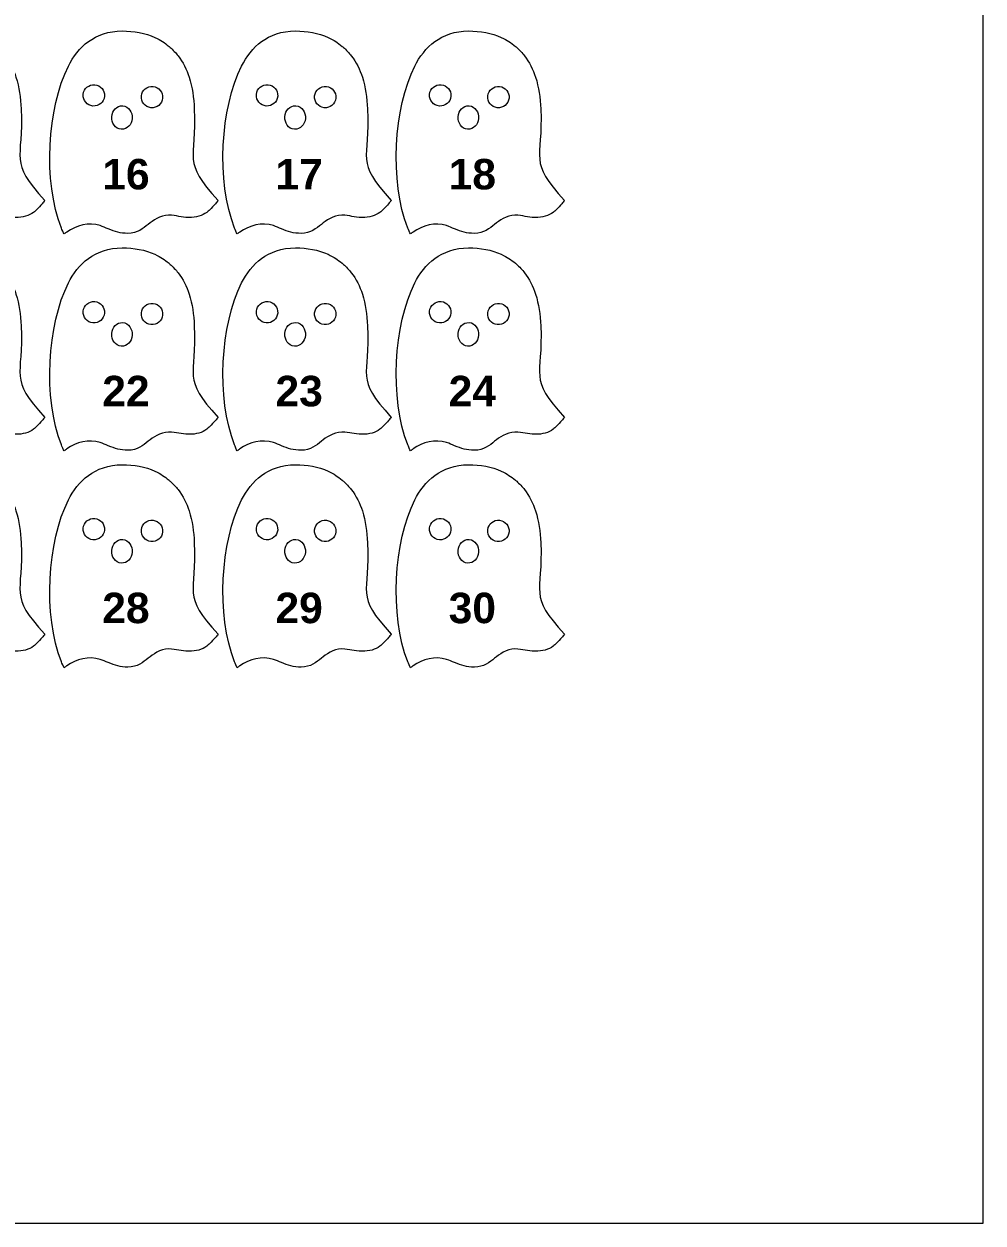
# Model space of a CAD drawing. Header units: millimetres. Extents: x -1046 to 698, y 452 to 943.
# Drawn here: x 516.2 to 697.7, y 452.1 to 679.1 of the extents above; entities that cross this region are included whole.
import ezdxf

# ---------------------------------------------------------------- set-up
doc = ezdxf.new("R2010")
doc.units = ezdxf.units.MM
doc.header["$MEASUREMENT"] = 0
doc.layers.add('Camada 1', color=7, linetype='Continuous')
doc.styles.add('0', font='arialbd.ttf', dxfattribs={"height": 1})

msp = doc.modelspace()

# ---------------------------------------------------------------- linework, layer by layer
at = {"layer": 'Camada 1', "color": 142, "lineweight": 20}
msp.add_lwpolyline([(348.8268, 452.12), (697.6536, 452.12), (697.6536, 833.12), (348.8268, 833.12), (348.8268, 452.12)], close=True, dxfattribs=at)
at = {"layer": 'Camada 1', "color": 250, "lineweight": 9}
for points, knots in [([(490.4605, 640.491), (490.5533, 640.2563), (490.8276, 639.5442), (490.9465, 639.3932), (490.9465, 639.3932), (491.0429, 639.4406), (491.1029, 639.5011), (491.1973, 639.5674), (491.1973, 639.5674), (491.2846, 639.6284), (491.3633, 639.686), (491.4563, 639.7496), (491.4563, 639.7496), (493.2995, 641.0127), (495.5813, 641.6435), (497.8003, 640.9627), (497.8003, 640.9627), (498.3241, 640.802), (498.8083, 640.5412), (499.3053, 640.3437), (499.3053, 640.3437), (500.6011, 639.8287), (501.5542, 639.4885), (503.0555, 639.4885), (503.0555, 639.4885), (504.8116, 639.4885), (505.9472, 640.439), (506.8898, 641.1971), (506.8898, 641.1971), (507.729, 641.8719), (509.1486, 642.9289), (510.7234, 642.9289), (510.7234, 642.9289), (512.332, 642.9289), (513.0266, 642.5096), (514.5575, 642.5096), (514.5575, 642.5096), (515.9599, 642.5096), (517.1006, 642.7904), (517.963, 643.475), (517.963, 643.475), (518.1811, 643.6482), (518.3465, 643.8049), (518.5373, 643.9764), (518.5373, 643.9764), (518.8167, 644.2277), (519.3313, 644.8246), (519.605, 645.1149), (519.605, 645.1149), (519.6835, 645.1981), (519.7873, 645.3218), (519.8583, 645.4144), (519.8583, 645.4144), (519.945, 645.5277), (520.0355, 645.5986), (520.1142, 645.7224), (520.1142, 645.7224), (513.1267, 653.2834), (516.0781, 653.261), (515.6103, 663.048), (515.6103, 663.048), (515.5093, 665.1622), (515.2422, 667.1646), (514.6336, 669.0725), (514.6336, 669.0725), (514.1877, 670.4709), (513.4422, 671.9683), (512.5369, 673.1002), (512.5369, 673.1002), (512.1561, 673.5763), (511.5121, 674.316), (511.0566, 674.682), (511.0566, 674.682), (510.9732, 674.749), (510.9052, 674.818), (510.8199, 674.887), (510.8199, 674.887), (509.9096, 675.6241), (509.3534, 676.0379), (508.1449, 676.5974), (508.1449, 676.5974), (506.3626, 677.4226), (504.1277, 677.8201), (501.9624, 677.8201), (501.9624, 677.8201), (499.3499, 677.8201), (497.227, 676.9866), (495.5535, 675.8029), (495.5535, 675.8029), (493.9763, 674.6874), (492.6339, 672.8677), (491.7786, 671.1651), (491.7786, 671.1651), (487.8132, 663.2717), (486.9419, 649.3962), (490.4605, 640.491)], [0, 0, 0, 0, 0.04, 0.04, 0.04, 0.04, 0.08, 0.08, 0.08, 0.08, 0.12, 0.12, 0.12, 0.12, 0.16, 0.16, 0.16, 0.16, 0.2, 0.2, 0.2, 0.2, 0.24, 0.24, 0.24, 0.24, 0.28, 0.28, 0.28, 0.28, 0.32, 0.32, 0.32, 0.32, 0.36, 0.36, 0.36, 0.36, 0.4, 0.4, 0.4, 0.4, 0.44, 0.44, 0.44, 0.44, 0.48, 0.48, 0.48, 0.48, 0.52, 0.52, 0.52, 0.52, 0.56, 0.56, 0.56, 0.56, 0.6, 0.6, 0.6, 0.6, 0.64, 0.64, 0.64, 0.64, 0.68, 0.68, 0.68, 0.68, 0.72, 0.72, 0.72, 0.72, 0.76, 0.76, 0.76, 0.76, 0.8, 0.8, 0.8, 0.8, 0.84, 0.84, 0.84, 0.84, 0.88, 0.88, 0.88, 0.88, 0.92, 0.92, 0.92, 0.92, 1, 1, 1, 1]), ([(523.2402, 640.491), (523.333, 640.2563), (523.6073, 639.5442), (523.7262, 639.3932), (523.7262, 639.3932), (523.8226, 639.4406), (523.8826, 639.5011), (523.977, 639.5674), (523.977, 639.5674), (524.0643, 639.6284), (524.143, 639.686), (524.236, 639.7496), (524.236, 639.7496), (526.0792, 641.0127), (528.361, 641.6435), (530.58, 640.9627), (530.58, 640.9627), (531.1038, 640.802), (531.588, 640.5412), (532.085, 640.3437), (532.085, 640.3437), (533.3808, 639.8287), (534.3339, 639.4885), (535.8352, 639.4885), (535.8352, 639.4885), (537.5913, 639.4885), (538.7269, 640.439), (539.6695, 641.1971), (539.6695, 641.1971), (540.5087, 641.8719), (541.9283, 642.9289), (543.5031, 642.9289), (543.5031, 642.9289), (545.1117, 642.9289), (545.8063, 642.5096), (547.3372, 642.5096), (547.3372, 642.5096), (548.7396, 642.5096), (549.8803, 642.7904), (550.7427, 643.475), (550.7427, 643.475), (550.9608, 643.6482), (551.1262, 643.8049), (551.317, 643.9764), (551.317, 643.9764), (551.5964, 644.2277), (552.111, 644.8246), (552.3847, 645.1149), (552.3847, 645.1149), (552.4632, 645.1981), (552.567, 645.3218), (552.638, 645.4144), (552.638, 645.4144), (552.7247, 645.5277), (552.8152, 645.5986), (552.8939, 645.7224), (552.8939, 645.7224), (545.9064, 653.2834), (548.8578, 653.261), (548.39, 663.048), (548.39, 663.048), (548.289, 665.1622), (548.0219, 667.1646), (547.4133, 669.0725), (547.4133, 669.0725), (546.9674, 670.4709), (546.2219, 671.9683), (545.3166, 673.1002), (545.3166, 673.1002), (544.9358, 673.5763), (544.2918, 674.316), (543.8363, 674.682), (543.8363, 674.682), (543.7529, 674.749), (543.6849, 674.818), (543.5996, 674.887), (543.5996, 674.887), (542.6893, 675.6241), (542.1331, 676.0379), (540.9246, 676.5974), (540.9246, 676.5974), (539.1423, 677.4226), (536.9074, 677.8201), (534.7421, 677.8201), (534.7421, 677.8201), (532.1296, 677.8201), (530.0067, 676.9866), (528.3332, 675.8029), (528.3332, 675.8029), (526.756, 674.6874), (525.4136, 672.8677), (524.5583, 671.1651), (524.5583, 671.1651), (520.5929, 663.2717), (519.7216, 649.3962), (523.2402, 640.491)], [0, 0, 0, 0, 0.04, 0.04, 0.04, 0.04, 0.08, 0.08, 0.08, 0.08, 0.12, 0.12, 0.12, 0.12, 0.16, 0.16, 0.16, 0.16, 0.2, 0.2, 0.2, 0.2, 0.24, 0.24, 0.24, 0.24, 0.28, 0.28, 0.28, 0.28, 0.32, 0.32, 0.32, 0.32, 0.36, 0.36, 0.36, 0.36, 0.4, 0.4, 0.4, 0.4, 0.44, 0.44, 0.44, 0.44, 0.48, 0.48, 0.48, 0.48, 0.52, 0.52, 0.52, 0.52, 0.56, 0.56, 0.56, 0.56, 0.6, 0.6, 0.6, 0.6, 0.64, 0.64, 0.64, 0.64, 0.68, 0.68, 0.68, 0.68, 0.72, 0.72, 0.72, 0.72, 0.76, 0.76, 0.76, 0.76, 0.8, 0.8, 0.8, 0.8, 0.84, 0.84, 0.84, 0.84, 0.88, 0.88, 0.88, 0.88, 0.92, 0.92, 0.92, 0.92, 1, 1, 1, 1]), ([(556.0199, 640.491), (556.1127, 640.2563), (556.387, 639.5442), (556.5059, 639.3932), (556.5059, 639.3932), (556.6023, 639.4406), (556.6623, 639.5011), (556.7567, 639.5674), (556.7567, 639.5674), (556.844, 639.6284), (556.9227, 639.686), (557.0157, 639.7496), (557.0157, 639.7496), (558.8589, 641.0127), (561.1407, 641.6435), (563.3597, 640.9627), (563.3597, 640.9627), (563.8835, 640.802), (564.3677, 640.5412), (564.8647, 640.3437), (564.8647, 640.3437), (566.1605, 639.8287), (567.1136, 639.4885), (568.6149, 639.4885), (568.6149, 639.4885), (570.371, 639.4885), (571.5066, 640.439), (572.4492, 641.1971), (572.4492, 641.1971), (573.2884, 641.8719), (574.708, 642.9289), (576.2828, 642.9289), (576.2828, 642.9289), (577.8914, 642.9289), (578.586, 642.5096), (580.1169, 642.5096), (580.1169, 642.5096), (581.5193, 642.5096), (582.66, 642.7904), (583.5224, 643.475), (583.5224, 643.475), (583.7405, 643.6482), (583.9059, 643.8049), (584.0967, 643.9764), (584.0967, 643.9764), (584.3761, 644.2277), (584.8907, 644.8246), (585.1644, 645.1149), (585.1644, 645.1149), (585.2429, 645.1981), (585.3467, 645.3218), (585.4177, 645.4144), (585.4177, 645.4144), (585.5044, 645.5277), (585.5949, 645.5986), (585.6736, 645.7224), (585.6736, 645.7224), (578.6861, 653.2834), (581.6375, 653.261), (581.1697, 663.048), (581.1697, 663.048), (581.0687, 665.1622), (580.8016, 667.1646), (580.193, 669.0725), (580.193, 669.0725), (579.7471, 670.4709), (579.0016, 671.9683), (578.0963, 673.1002), (578.0963, 673.1002), (577.7155, 673.5763), (577.0715, 674.316), (576.616, 674.682), (576.616, 674.682), (576.5326, 674.749), (576.4646, 674.818), (576.3793, 674.887), (576.3793, 674.887), (575.469, 675.6241), (574.9128, 676.0379), (573.7043, 676.5974), (573.7043, 676.5974), (571.922, 677.4226), (569.6871, 677.8201), (567.5218, 677.8201), (567.5218, 677.8201), (564.9093, 677.8201), (562.7864, 676.9866), (561.1129, 675.8029), (561.1129, 675.8029), (559.5357, 674.6874), (558.1933, 672.8677), (557.338, 671.1651), (557.338, 671.1651), (553.3726, 663.2717), (552.5013, 649.3962), (556.0199, 640.491)], [0, 0, 0, 0, 0.04, 0.04, 0.04, 0.04, 0.08, 0.08, 0.08, 0.08, 0.12, 0.12, 0.12, 0.12, 0.16, 0.16, 0.16, 0.16, 0.2, 0.2, 0.2, 0.2, 0.24, 0.24, 0.24, 0.24, 0.28, 0.28, 0.28, 0.28, 0.32, 0.32, 0.32, 0.32, 0.36, 0.36, 0.36, 0.36, 0.4, 0.4, 0.4, 0.4, 0.44, 0.44, 0.44, 0.44, 0.48, 0.48, 0.48, 0.48, 0.52, 0.52, 0.52, 0.52, 0.56, 0.56, 0.56, 0.56, 0.6, 0.6, 0.6, 0.6, 0.64, 0.64, 0.64, 0.64, 0.68, 0.68, 0.68, 0.68, 0.72, 0.72, 0.72, 0.72, 0.76, 0.76, 0.76, 0.76, 0.8, 0.8, 0.8, 0.8, 0.84, 0.84, 0.84, 0.84, 0.88, 0.88, 0.88, 0.88, 0.92, 0.92, 0.92, 0.92, 1, 1, 1, 1]), ([(588.7996, 640.491), (588.8924, 640.2563), (589.1667, 639.5442), (589.2856, 639.3932), (589.2856, 639.3932), (589.382, 639.4406), (589.442, 639.5011), (589.5364, 639.5674), (589.5364, 639.5674), (589.6237, 639.6284), (589.7024, 639.686), (589.7954, 639.7496), (589.7954, 639.7496), (591.6386, 641.0127), (593.9204, 641.6435), (596.1394, 640.9627), (596.1394, 640.9627), (596.6632, 640.802), (597.1474, 640.5412), (597.6444, 640.3437), (597.6444, 640.3437), (598.9402, 639.8287), (599.8933, 639.4885), (601.3946, 639.4885), (601.3946, 639.4885), (603.1507, 639.4885), (604.2863, 640.439), (605.2289, 641.1971), (605.2289, 641.1971), (606.0681, 641.8719), (607.4877, 642.9289), (609.0625, 642.9289), (609.0625, 642.9289), (610.6711, 642.9289), (611.3657, 642.5096), (612.8966, 642.5096), (612.8966, 642.5096), (614.299, 642.5096), (615.4397, 642.7904), (616.3021, 643.475), (616.3021, 643.475), (616.5202, 643.6482), (616.6856, 643.8049), (616.8764, 643.9764), (616.8764, 643.9764), (617.1558, 644.2277), (617.6704, 644.8246), (617.9441, 645.1149), (617.9441, 645.1149), (618.0226, 645.1981), (618.1264, 645.3218), (618.1974, 645.4144), (618.1974, 645.4144), (618.2841, 645.5277), (618.3746, 645.5986), (618.4533, 645.7224), (618.4533, 645.7224), (611.4658, 653.2834), (614.4172, 653.261), (613.9494, 663.048), (613.9494, 663.048), (613.8484, 665.1622), (613.5813, 667.1646), (612.9727, 669.0725), (612.9727, 669.0725), (612.5268, 670.4709), (611.7813, 671.9683), (610.876, 673.1002), (610.876, 673.1002), (610.4952, 673.5763), (609.8512, 674.316), (609.3957, 674.682), (609.3957, 674.682), (609.3123, 674.749), (609.2443, 674.818), (609.159, 674.887), (609.159, 674.887), (608.2487, 675.6241), (607.6925, 676.0379), (606.484, 676.5974), (606.484, 676.5974), (604.7017, 677.4226), (602.4668, 677.8201), (600.3015, 677.8201), (600.3015, 677.8201), (597.689, 677.8201), (595.5661, 676.9866), (593.8926, 675.8029), (593.8926, 675.8029), (592.3154, 674.6874), (590.973, 672.8677), (590.1177, 671.1651), (590.1177, 671.1651), (586.1523, 663.2717), (585.281, 649.3962), (588.7996, 640.491)], [0, 0, 0, 0, 0.04, 0.04, 0.04, 0.04, 0.08, 0.08, 0.08, 0.08, 0.12, 0.12, 0.12, 0.12, 0.16, 0.16, 0.16, 0.16, 0.2, 0.2, 0.2, 0.2, 0.24, 0.24, 0.24, 0.24, 0.28, 0.28, 0.28, 0.28, 0.32, 0.32, 0.32, 0.32, 0.36, 0.36, 0.36, 0.36, 0.4, 0.4, 0.4, 0.4, 0.44, 0.44, 0.44, 0.44, 0.48, 0.48, 0.48, 0.48, 0.52, 0.52, 0.52, 0.52, 0.56, 0.56, 0.56, 0.56, 0.6, 0.6, 0.6, 0.6, 0.64, 0.64, 0.64, 0.64, 0.68, 0.68, 0.68, 0.68, 0.72, 0.72, 0.72, 0.72, 0.76, 0.76, 0.76, 0.76, 0.8, 0.8, 0.8, 0.8, 0.84, 0.84, 0.84, 0.84, 0.88, 0.88, 0.88, 0.88, 0.92, 0.92, 0.92, 0.92, 1, 1, 1, 1]), ([(529.134, 667.6292), (528.0937, 667.4908), (527.2042, 666.5802), (527.3674, 665.3583), (527.3674, 665.3583), (527.5043, 664.3331), (528.4508, 663.4571), (529.6412, 663.6195), (529.6412, 663.6195), (530.6621, 663.7588), (531.5332, 664.6868), (531.3781, 665.8901), (531.3781, 665.8901), (531.2475, 666.9027), (530.3139, 667.7862), (529.134, 667.6292)], [0, 0, 0, 0, 0.2, 0.2, 0.2, 0.2, 0.4, 0.4, 0.4, 0.4, 0.6, 0.6, 0.6, 0.6, 1, 1, 1, 1]), ([(561.9137, 667.6292), (560.8734, 667.4908), (559.9839, 666.5802), (560.1471, 665.3583), (560.1471, 665.3583), (560.284, 664.3331), (561.2305, 663.4571), (562.4209, 663.6195), (562.4209, 663.6195), (563.4418, 663.7588), (564.3129, 664.6868), (564.1578, 665.8901), (564.1578, 665.8901), (564.0272, 666.9027), (563.0936, 667.7862), (561.9137, 667.6292)], [0, 0, 0, 0, 0.2, 0.2, 0.2, 0.2, 0.4, 0.4, 0.4, 0.4, 0.6, 0.6, 0.6, 0.6, 1, 1, 1, 1]), ([(594.6934, 667.6292), (593.6531, 667.4908), (592.7636, 666.5802), (592.9268, 665.3583), (592.9268, 665.3583), (593.0637, 664.3331), (594.0102, 663.4571), (595.2006, 663.6195), (595.2006, 663.6195), (596.2215, 663.7588), (597.0926, 664.6868), (596.9375, 665.8901), (596.9375, 665.8901), (596.8069, 666.9027), (595.8733, 667.7862), (594.6934, 667.6292)], [0, 0, 0, 0, 0.2, 0.2, 0.2, 0.2, 0.4, 0.4, 0.4, 0.4, 0.6, 0.6, 0.6, 0.6, 1, 1, 1, 1]), ([(540.1784, 667.3063), (539.1191, 667.1908), (538.2412, 666.2784), (538.3697, 665.0707), (538.3697, 665.0707), (538.48, 664.0337), (539.4171, 663.1561), (540.6065, 663.2863), (540.6065, 663.2863), (541.6326, 663.3985), (542.5202, 664.332), (542.3911, 665.5131), (542.3911, 665.5131), (542.2776, 666.5488), (541.3491, 667.4338), (540.1784, 667.3063)], [0, 0, 0, 0, 0.2, 0.2, 0.2, 0.2, 0.4, 0.4, 0.4, 0.4, 0.6, 0.6, 0.6, 0.6, 1, 1, 1, 1]), ([(572.9581, 667.3063), (571.8988, 667.1908), (571.0209, 666.2784), (571.1494, 665.0707), (571.1494, 665.0707), (571.2597, 664.0337), (572.1968, 663.1561), (573.3862, 663.2863), (573.3862, 663.2863), (574.4123, 663.3985), (575.2999, 664.332), (575.1708, 665.5131), (575.1708, 665.5131), (575.0573, 666.5488), (574.1288, 667.4338), (572.9581, 667.3063)], [0, 0, 0, 0, 0.2, 0.2, 0.2, 0.2, 0.4, 0.4, 0.4, 0.4, 0.6, 0.6, 0.6, 0.6, 1, 1, 1, 1]), ([(605.7378, 667.3063), (604.6785, 667.1908), (603.8006, 666.2784), (603.9291, 665.0707), (603.9291, 665.0707), (604.0394, 664.0337), (604.9765, 663.1561), (606.1659, 663.2863), (606.1659, 663.2863), (607.192, 663.3985), (608.0796, 664.332), (607.9505, 665.5131), (607.9505, 665.5131), (607.837, 666.5488), (606.9085, 667.4338), (605.7378, 667.3063)], [0, 0, 0, 0, 0.2, 0.2, 0.2, 0.2, 0.4, 0.4, 0.4, 0.4, 0.6, 0.6, 0.6, 0.6, 1, 1, 1, 1]), ([(534.4033, 663.6416), (533.3771, 663.4481), (532.6201, 662.3811), (532.7626, 661.1184), (532.7626, 661.1184), (532.8837, 660.0467), (533.7612, 659.0014), (534.9847, 659.219), (534.9847, 659.219), (535.9949, 659.3987), (536.7494, 660.4776), (536.6227, 661.7066), (536.6227, 661.7066), (536.5123, 662.7767), (535.6424, 663.8752), (534.4033, 663.6416)], [0, 0, 0, 0, 0.2, 0.2, 0.2, 0.2, 0.4, 0.4, 0.4, 0.4, 0.6, 0.6, 0.6, 0.6, 1, 1, 1, 1]), ([(567.183, 663.6416), (566.1568, 663.4481), (565.3998, 662.3811), (565.5423, 661.1184), (565.5423, 661.1184), (565.6634, 660.0467), (566.5409, 659.0014), (567.7644, 659.219), (567.7644, 659.219), (568.7746, 659.3987), (569.5291, 660.4776), (569.4024, 661.7066), (569.4024, 661.7066), (569.292, 662.7767), (568.4221, 663.8752), (567.183, 663.6416)], [0, 0, 0, 0, 0.2, 0.2, 0.2, 0.2, 0.4, 0.4, 0.4, 0.4, 0.6, 0.6, 0.6, 0.6, 1, 1, 1, 1]), ([(599.9627, 663.6416), (598.9365, 663.4481), (598.1795, 662.3811), (598.322, 661.1184), (598.322, 661.1184), (598.4431, 660.0467), (599.3206, 659.0014), (600.5441, 659.219), (600.5441, 659.219), (601.5543, 659.3987), (602.3088, 660.4776), (602.1821, 661.7066), (602.1821, 661.7066), (602.0717, 662.7767), (601.2018, 663.8752), (599.9627, 663.6416)], [0, 0, 0, 0, 0.2, 0.2, 0.2, 0.2, 0.4, 0.4, 0.4, 0.4, 0.6, 0.6, 0.6, 0.6, 1, 1, 1, 1]), ([(490.4605, 599.4276), (490.5533, 599.1929), (490.8276, 598.4808), (490.9465, 598.3298), (490.9465, 598.3298), (491.0429, 598.3772), (491.1029, 598.4377), (491.1973, 598.504), (491.1973, 598.504), (491.2846, 598.565), (491.3633, 598.6226), (491.4563, 598.6862), (491.4563, 598.6862), (493.2995, 599.9493), (495.5813, 600.5801), (497.8003, 599.8993), (497.8003, 599.8993), (498.3241, 599.7386), (498.8083, 599.4778), (499.3053, 599.2803), (499.3053, 599.2803), (500.6011, 598.7653), (501.5542, 598.4251), (503.0555, 598.4251), (503.0555, 598.4251), (504.8116, 598.4251), (505.9472, 599.3756), (506.8898, 600.1337), (506.8898, 600.1337), (507.729, 600.8085), (509.1486, 601.8655), (510.7234, 601.8655), (510.7234, 601.8655), (512.332, 601.8655), (513.0266, 601.4462), (514.5575, 601.4462), (514.5575, 601.4462), (515.9599, 601.4462), (517.1006, 601.727), (517.963, 602.4116), (517.963, 602.4116), (518.1811, 602.5848), (518.3465, 602.7415), (518.5373, 602.913), (518.5373, 602.913), (518.8167, 603.1643), (519.3313, 603.7612), (519.605, 604.0515), (519.605, 604.0515), (519.6835, 604.1347), (519.7873, 604.2584), (519.8583, 604.351), (519.8583, 604.351), (519.945, 604.4643), (520.0355, 604.5352), (520.1142, 604.659), (520.1142, 604.659), (513.1267, 612.22), (516.0781, 612.1976), (515.6103, 621.9846), (515.6103, 621.9846), (515.5093, 624.0988), (515.2422, 626.1012), (514.6336, 628.0091), (514.6336, 628.0091), (514.1877, 629.4075), (513.4422, 630.9049), (512.5369, 632.0368), (512.5369, 632.0368), (512.1561, 632.5129), (511.5121, 633.2526), (511.0566, 633.6186), (511.0566, 633.6186), (510.9732, 633.6856), (510.9052, 633.7546), (510.8199, 633.8236), (510.8199, 633.8236), (509.9096, 634.5607), (509.3534, 634.9745), (508.1449, 635.534), (508.1449, 635.534), (506.3626, 636.3592), (504.1277, 636.7567), (501.9624, 636.7567), (501.9624, 636.7567), (499.3499, 636.7567), (497.227, 635.9232), (495.5535, 634.7395), (495.5535, 634.7395), (493.9763, 633.624), (492.6339, 631.8043), (491.7786, 630.1017), (491.7786, 630.1017), (487.8132, 622.2083), (486.9419, 608.3328), (490.4605, 599.4276)], [0, 0, 0, 0, 0.04, 0.04, 0.04, 0.04, 0.08, 0.08, 0.08, 0.08, 0.12, 0.12, 0.12, 0.12, 0.16, 0.16, 0.16, 0.16, 0.2, 0.2, 0.2, 0.2, 0.24, 0.24, 0.24, 0.24, 0.28, 0.28, 0.28, 0.28, 0.32, 0.32, 0.32, 0.32, 0.36, 0.36, 0.36, 0.36, 0.4, 0.4, 0.4, 0.4, 0.44, 0.44, 0.44, 0.44, 0.48, 0.48, 0.48, 0.48, 0.52, 0.52, 0.52, 0.52, 0.56, 0.56, 0.56, 0.56, 0.6, 0.6, 0.6, 0.6, 0.64, 0.64, 0.64, 0.64, 0.68, 0.68, 0.68, 0.68, 0.72, 0.72, 0.72, 0.72, 0.76, 0.76, 0.76, 0.76, 0.8, 0.8, 0.8, 0.8, 0.84, 0.84, 0.84, 0.84, 0.88, 0.88, 0.88, 0.88, 0.92, 0.92, 0.92, 0.92, 1, 1, 1, 1]), ([(523.2402, 599.4276), (523.333, 599.1929), (523.6073, 598.4808), (523.7262, 598.3298), (523.7262, 598.3298), (523.8226, 598.3772), (523.8826, 598.4377), (523.977, 598.504), (523.977, 598.504), (524.0643, 598.565), (524.143, 598.6226), (524.236, 598.6862), (524.236, 598.6862), (526.0792, 599.9493), (528.361, 600.5801), (530.58, 599.8993), (530.58, 599.8993), (531.1038, 599.7386), (531.588, 599.4778), (532.085, 599.2803), (532.085, 599.2803), (533.3808, 598.7653), (534.3339, 598.4251), (535.8352, 598.4251), (535.8352, 598.4251), (537.5913, 598.4251), (538.7269, 599.3756), (539.6695, 600.1337), (539.6695, 600.1337), (540.5087, 600.8085), (541.9283, 601.8655), (543.5031, 601.8655), (543.5031, 601.8655), (545.1117, 601.8655), (545.8063, 601.4462), (547.3372, 601.4462), (547.3372, 601.4462), (548.7396, 601.4462), (549.8803, 601.727), (550.7427, 602.4116), (550.7427, 602.4116), (550.9608, 602.5848), (551.1262, 602.7415), (551.317, 602.913), (551.317, 602.913), (551.5964, 603.1643), (552.111, 603.7612), (552.3847, 604.0515), (552.3847, 604.0515), (552.4632, 604.1347), (552.567, 604.2584), (552.638, 604.351), (552.638, 604.351), (552.7247, 604.4643), (552.8152, 604.5352), (552.8939, 604.659), (552.8939, 604.659), (545.9064, 612.22), (548.8578, 612.1976), (548.39, 621.9846), (548.39, 621.9846), (548.289, 624.0988), (548.0219, 626.1012), (547.4133, 628.0091), (547.4133, 628.0091), (546.9674, 629.4075), (546.2219, 630.9049), (545.3166, 632.0368), (545.3166, 632.0368), (544.9358, 632.5129), (544.2918, 633.2526), (543.8363, 633.6186), (543.8363, 633.6186), (543.7529, 633.6856), (543.6849, 633.7546), (543.5996, 633.8236), (543.5996, 633.8236), (542.6893, 634.5607), (542.1331, 634.9745), (540.9246, 635.534), (540.9246, 635.534), (539.1423, 636.3592), (536.9074, 636.7567), (534.7421, 636.7567), (534.7421, 636.7567), (532.1296, 636.7567), (530.0067, 635.9232), (528.3332, 634.7395), (528.3332, 634.7395), (526.756, 633.624), (525.4136, 631.8043), (524.5583, 630.1017), (524.5583, 630.1017), (520.5929, 622.2083), (519.7216, 608.3328), (523.2402, 599.4276)], [0, 0, 0, 0, 0.04, 0.04, 0.04, 0.04, 0.08, 0.08, 0.08, 0.08, 0.12, 0.12, 0.12, 0.12, 0.16, 0.16, 0.16, 0.16, 0.2, 0.2, 0.2, 0.2, 0.24, 0.24, 0.24, 0.24, 0.28, 0.28, 0.28, 0.28, 0.32, 0.32, 0.32, 0.32, 0.36, 0.36, 0.36, 0.36, 0.4, 0.4, 0.4, 0.4, 0.44, 0.44, 0.44, 0.44, 0.48, 0.48, 0.48, 0.48, 0.52, 0.52, 0.52, 0.52, 0.56, 0.56, 0.56, 0.56, 0.6, 0.6, 0.6, 0.6, 0.64, 0.64, 0.64, 0.64, 0.68, 0.68, 0.68, 0.68, 0.72, 0.72, 0.72, 0.72, 0.76, 0.76, 0.76, 0.76, 0.8, 0.8, 0.8, 0.8, 0.84, 0.84, 0.84, 0.84, 0.88, 0.88, 0.88, 0.88, 0.92, 0.92, 0.92, 0.92, 1, 1, 1, 1]), ([(556.0199, 599.4276), (556.1127, 599.1929), (556.387, 598.4808), (556.5059, 598.3298), (556.5059, 598.3298), (556.6023, 598.3772), (556.6623, 598.4377), (556.7567, 598.504), (556.7567, 598.504), (556.844, 598.565), (556.9227, 598.6226), (557.0157, 598.6862), (557.0157, 598.6862), (558.8589, 599.9493), (561.1407, 600.5801), (563.3597, 599.8993), (563.3597, 599.8993), (563.8835, 599.7386), (564.3677, 599.4778), (564.8647, 599.2803), (564.8647, 599.2803), (566.1605, 598.7653), (567.1136, 598.4251), (568.6149, 598.4251), (568.6149, 598.4251), (570.371, 598.4251), (571.5066, 599.3756), (572.4492, 600.1337), (572.4492, 600.1337), (573.2884, 600.8085), (574.708, 601.8655), (576.2828, 601.8655), (576.2828, 601.8655), (577.8914, 601.8655), (578.586, 601.4462), (580.1169, 601.4462), (580.1169, 601.4462), (581.5193, 601.4462), (582.66, 601.727), (583.5224, 602.4116), (583.5224, 602.4116), (583.7405, 602.5848), (583.9059, 602.7415), (584.0967, 602.913), (584.0967, 602.913), (584.3761, 603.1643), (584.8907, 603.7612), (585.1644, 604.0515), (585.1644, 604.0515), (585.2429, 604.1347), (585.3467, 604.2584), (585.4177, 604.351), (585.4177, 604.351), (585.5044, 604.4643), (585.5949, 604.5352), (585.6736, 604.659), (585.6736, 604.659), (578.6861, 612.22), (581.6375, 612.1976), (581.1697, 621.9846), (581.1697, 621.9846), (581.0687, 624.0988), (580.8016, 626.1012), (580.193, 628.0091), (580.193, 628.0091), (579.7471, 629.4075), (579.0016, 630.9049), (578.0963, 632.0368), (578.0963, 632.0368), (577.7155, 632.5129), (577.0715, 633.2526), (576.616, 633.6186), (576.616, 633.6186), (576.5326, 633.6856), (576.4646, 633.7546), (576.3793, 633.8236), (576.3793, 633.8236), (575.469, 634.5607), (574.9128, 634.9745), (573.7043, 635.534), (573.7043, 635.534), (571.922, 636.3592), (569.6871, 636.7567), (567.5218, 636.7567), (567.5218, 636.7567), (564.9093, 636.7567), (562.7864, 635.9232), (561.1129, 634.7395), (561.1129, 634.7395), (559.5357, 633.624), (558.1933, 631.8043), (557.338, 630.1017), (557.338, 630.1017), (553.3726, 622.2083), (552.5013, 608.3328), (556.0199, 599.4276)], [0, 0, 0, 0, 0.04, 0.04, 0.04, 0.04, 0.08, 0.08, 0.08, 0.08, 0.12, 0.12, 0.12, 0.12, 0.16, 0.16, 0.16, 0.16, 0.2, 0.2, 0.2, 0.2, 0.24, 0.24, 0.24, 0.24, 0.28, 0.28, 0.28, 0.28, 0.32, 0.32, 0.32, 0.32, 0.36, 0.36, 0.36, 0.36, 0.4, 0.4, 0.4, 0.4, 0.44, 0.44, 0.44, 0.44, 0.48, 0.48, 0.48, 0.48, 0.52, 0.52, 0.52, 0.52, 0.56, 0.56, 0.56, 0.56, 0.6, 0.6, 0.6, 0.6, 0.64, 0.64, 0.64, 0.64, 0.68, 0.68, 0.68, 0.68, 0.72, 0.72, 0.72, 0.72, 0.76, 0.76, 0.76, 0.76, 0.8, 0.8, 0.8, 0.8, 0.84, 0.84, 0.84, 0.84, 0.88, 0.88, 0.88, 0.88, 0.92, 0.92, 0.92, 0.92, 1, 1, 1, 1]), ([(588.7996, 599.4276), (588.8924, 599.1929), (589.1667, 598.4808), (589.2856, 598.3298), (589.2856, 598.3298), (589.382, 598.3772), (589.442, 598.4377), (589.5364, 598.504), (589.5364, 598.504), (589.6237, 598.565), (589.7024, 598.6226), (589.7954, 598.6862), (589.7954, 598.6862), (591.6386, 599.9493), (593.9204, 600.5801), (596.1394, 599.8993), (596.1394, 599.8993), (596.6632, 599.7386), (597.1474, 599.4778), (597.6444, 599.2803), (597.6444, 599.2803), (598.9402, 598.7653), (599.8933, 598.4251), (601.3946, 598.4251), (601.3946, 598.4251), (603.1507, 598.4251), (604.2863, 599.3756), (605.2289, 600.1337), (605.2289, 600.1337), (606.0681, 600.8085), (607.4877, 601.8655), (609.0625, 601.8655), (609.0625, 601.8655), (610.6711, 601.8655), (611.3657, 601.4462), (612.8966, 601.4462), (612.8966, 601.4462), (614.299, 601.4462), (615.4397, 601.727), (616.3021, 602.4116), (616.3021, 602.4116), (616.5202, 602.5848), (616.6856, 602.7415), (616.8764, 602.913), (616.8764, 602.913), (617.1558, 603.1643), (617.6704, 603.7612), (617.9441, 604.0515), (617.9441, 604.0515), (618.0226, 604.1347), (618.1264, 604.2584), (618.1974, 604.351), (618.1974, 604.351), (618.2841, 604.4643), (618.3746, 604.5352), (618.4533, 604.659), (618.4533, 604.659), (611.4658, 612.22), (614.4172, 612.1976), (613.9494, 621.9846), (613.9494, 621.9846), (613.8484, 624.0988), (613.5813, 626.1012), (612.9727, 628.0091), (612.9727, 628.0091), (612.5268, 629.4075), (611.7813, 630.9049), (610.876, 632.0368), (610.876, 632.0368), (610.4952, 632.5129), (609.8512, 633.2526), (609.3957, 633.6186), (609.3957, 633.6186), (609.3123, 633.6856), (609.2443, 633.7546), (609.159, 633.8236), (609.159, 633.8236), (608.2487, 634.5607), (607.6925, 634.9745), (606.484, 635.534), (606.484, 635.534), (604.7017, 636.3592), (602.4668, 636.7567), (600.3015, 636.7567), (600.3015, 636.7567), (597.689, 636.7567), (595.5661, 635.9232), (593.8926, 634.7395), (593.8926, 634.7395), (592.3154, 633.624), (590.973, 631.8043), (590.1177, 630.1017), (590.1177, 630.1017), (586.1523, 622.2083), (585.281, 608.3328), (588.7996, 599.4276)], [0, 0, 0, 0, 0.04, 0.04, 0.04, 0.04, 0.08, 0.08, 0.08, 0.08, 0.12, 0.12, 0.12, 0.12, 0.16, 0.16, 0.16, 0.16, 0.2, 0.2, 0.2, 0.2, 0.24, 0.24, 0.24, 0.24, 0.28, 0.28, 0.28, 0.28, 0.32, 0.32, 0.32, 0.32, 0.36, 0.36, 0.36, 0.36, 0.4, 0.4, 0.4, 0.4, 0.44, 0.44, 0.44, 0.44, 0.48, 0.48, 0.48, 0.48, 0.52, 0.52, 0.52, 0.52, 0.56, 0.56, 0.56, 0.56, 0.6, 0.6, 0.6, 0.6, 0.64, 0.64, 0.64, 0.64, 0.68, 0.68, 0.68, 0.68, 0.72, 0.72, 0.72, 0.72, 0.76, 0.76, 0.76, 0.76, 0.8, 0.8, 0.8, 0.8, 0.84, 0.84, 0.84, 0.84, 0.88, 0.88, 0.88, 0.88, 0.92, 0.92, 0.92, 0.92, 1, 1, 1, 1]), ([(529.134, 626.5658), (528.0937, 626.4274), (527.2042, 625.5168), (527.3674, 624.2949), (527.3674, 624.2949), (527.5043, 623.2697), (528.4508, 622.3937), (529.6412, 622.5561), (529.6412, 622.5561), (530.6621, 622.6954), (531.5332, 623.6234), (531.3781, 624.8267), (531.3781, 624.8267), (531.2475, 625.8393), (530.3139, 626.7228), (529.134, 626.5658)], [0, 0, 0, 0, 0.2, 0.2, 0.2, 0.2, 0.4, 0.4, 0.4, 0.4, 0.6, 0.6, 0.6, 0.6, 1, 1, 1, 1]), ([(561.9137, 626.5658), (560.8734, 626.4274), (559.9839, 625.5168), (560.1471, 624.2949), (560.1471, 624.2949), (560.284, 623.2697), (561.2305, 622.3937), (562.4209, 622.5561), (562.4209, 622.5561), (563.4418, 622.6954), (564.3129, 623.6234), (564.1578, 624.8267), (564.1578, 624.8267), (564.0272, 625.8393), (563.0936, 626.7228), (561.9137, 626.5658)], [0, 0, 0, 0, 0.2, 0.2, 0.2, 0.2, 0.4, 0.4, 0.4, 0.4, 0.6, 0.6, 0.6, 0.6, 1, 1, 1, 1]), ([(594.6934, 626.5658), (593.6531, 626.4274), (592.7636, 625.5168), (592.9268, 624.2949), (592.9268, 624.2949), (593.0637, 623.2697), (594.0102, 622.3937), (595.2006, 622.5561), (595.2006, 622.5561), (596.2215, 622.6954), (597.0926, 623.6234), (596.9375, 624.8267), (596.9375, 624.8267), (596.8069, 625.8393), (595.8733, 626.7228), (594.6934, 626.5658)], [0, 0, 0, 0, 0.2, 0.2, 0.2, 0.2, 0.4, 0.4, 0.4, 0.4, 0.6, 0.6, 0.6, 0.6, 1, 1, 1, 1]), ([(540.1784, 626.2429), (539.1191, 626.1274), (538.2412, 625.215), (538.3697, 624.0073), (538.3697, 624.0073), (538.48, 622.9703), (539.4171, 622.0927), (540.6065, 622.2229), (540.6065, 622.2229), (541.6326, 622.3351), (542.5202, 623.2686), (542.3911, 624.4497), (542.3911, 624.4497), (542.2776, 625.4854), (541.3491, 626.3704), (540.1784, 626.2429)], [0, 0, 0, 0, 0.2, 0.2, 0.2, 0.2, 0.4, 0.4, 0.4, 0.4, 0.6, 0.6, 0.6, 0.6, 1, 1, 1, 1]), ([(572.9581, 626.2429), (571.8988, 626.1274), (571.0209, 625.215), (571.1494, 624.0073), (571.1494, 624.0073), (571.2597, 622.9703), (572.1968, 622.0927), (573.3862, 622.2229), (573.3862, 622.2229), (574.4123, 622.3351), (575.2999, 623.2686), (575.1708, 624.4497), (575.1708, 624.4497), (575.0573, 625.4854), (574.1288, 626.3704), (572.9581, 626.2429)], [0, 0, 0, 0, 0.2, 0.2, 0.2, 0.2, 0.4, 0.4, 0.4, 0.4, 0.6, 0.6, 0.6, 0.6, 1, 1, 1, 1]), ([(605.7378, 626.2429), (604.6785, 626.1274), (603.8006, 625.215), (603.9291, 624.0073), (603.9291, 624.0073), (604.0394, 622.9703), (604.9765, 622.0927), (606.1659, 622.2229), (606.1659, 622.2229), (607.192, 622.3351), (608.0796, 623.2686), (607.9505, 624.4497), (607.9505, 624.4497), (607.837, 625.4854), (606.9085, 626.3704), (605.7378, 626.2429)], [0, 0, 0, 0, 0.2, 0.2, 0.2, 0.2, 0.4, 0.4, 0.4, 0.4, 0.6, 0.6, 0.6, 0.6, 1, 1, 1, 1]), ([(534.4033, 622.5782), (533.3771, 622.3847), (532.6201, 621.3177), (532.7626, 620.055), (532.7626, 620.055), (532.8837, 618.9833), (533.7612, 617.938), (534.9847, 618.1556), (534.9847, 618.1556), (535.9949, 618.3353), (536.7494, 619.4142), (536.6227, 620.6432), (536.6227, 620.6432), (536.5123, 621.7133), (535.6424, 622.8118), (534.4033, 622.5782)], [0, 0, 0, 0, 0.2, 0.2, 0.2, 0.2, 0.4, 0.4, 0.4, 0.4, 0.6, 0.6, 0.6, 0.6, 1, 1, 1, 1]), ([(567.183, 622.5782), (566.1568, 622.3847), (565.3998, 621.3177), (565.5423, 620.055), (565.5423, 620.055), (565.6634, 618.9833), (566.5409, 617.938), (567.7644, 618.1556), (567.7644, 618.1556), (568.7746, 618.3353), (569.5291, 619.4142), (569.4024, 620.6432), (569.4024, 620.6432), (569.292, 621.7133), (568.4221, 622.8118), (567.183, 622.5782)], [0, 0, 0, 0, 0.2, 0.2, 0.2, 0.2, 0.4, 0.4, 0.4, 0.4, 0.6, 0.6, 0.6, 0.6, 1, 1, 1, 1]), ([(599.9627, 622.5782), (598.9365, 622.3847), (598.1795, 621.3177), (598.322, 620.055), (598.322, 620.055), (598.4431, 618.9833), (599.3206, 617.938), (600.5441, 618.1556), (600.5441, 618.1556), (601.5543, 618.3353), (602.3088, 619.4142), (602.1821, 620.6432), (602.1821, 620.6432), (602.0717, 621.7133), (601.2018, 622.8118), (599.9627, 622.5782)], [0, 0, 0, 0, 0.2, 0.2, 0.2, 0.2, 0.4, 0.4, 0.4, 0.4, 0.6, 0.6, 0.6, 0.6, 1, 1, 1, 1]), ([(490.4605, 558.3642), (490.5533, 558.1295), (490.8276, 557.4174), (490.9465, 557.2664), (490.9465, 557.2664), (491.0429, 557.3138), (491.1029, 557.3743), (491.1973, 557.4406), (491.1973, 557.4406), (491.2846, 557.5016), (491.3633, 557.5592), (491.4563, 557.6228), (491.4563, 557.6228), (493.2995, 558.8859), (495.5813, 559.5167), (497.8003, 558.8359), (497.8003, 558.8359), (498.3241, 558.6752), (498.8083, 558.4144), (499.3053, 558.2169), (499.3053, 558.2169), (500.6011, 557.7019), (501.5542, 557.3617), (503.0555, 557.3617), (503.0555, 557.3617), (504.8116, 557.3617), (505.9472, 558.3122), (506.8898, 559.0703), (506.8898, 559.0703), (507.729, 559.7451), (509.1486, 560.8021), (510.7234, 560.8021), (510.7234, 560.8021), (512.332, 560.8021), (513.0266, 560.3828), (514.5575, 560.3828), (514.5575, 560.3828), (515.9599, 560.3828), (517.1006, 560.6636), (517.963, 561.3482), (517.963, 561.3482), (518.1811, 561.5214), (518.3465, 561.6781), (518.5373, 561.8496), (518.5373, 561.8496), (518.8167, 562.1009), (519.3313, 562.6978), (519.605, 562.9881), (519.605, 562.9881), (519.6835, 563.0713), (519.7873, 563.195), (519.8583, 563.2876), (519.8583, 563.2876), (519.945, 563.4009), (520.0355, 563.4718), (520.1142, 563.5956), (520.1142, 563.5956), (513.1267, 571.1566), (516.0781, 571.1342), (515.6103, 580.9212), (515.6103, 580.9212), (515.5093, 583.0354), (515.2422, 585.0378), (514.6336, 586.9457), (514.6336, 586.9457), (514.1877, 588.3441), (513.4422, 589.8415), (512.5369, 590.9734), (512.5369, 590.9734), (512.1561, 591.4495), (511.5121, 592.1892), (511.0566, 592.5552), (511.0566, 592.5552), (510.9732, 592.6222), (510.9052, 592.6912), (510.8199, 592.7602), (510.8199, 592.7602), (509.9096, 593.4973), (509.3534, 593.9111), (508.1449, 594.4706), (508.1449, 594.4706), (506.3626, 595.2958), (504.1277, 595.6933), (501.9624, 595.6933), (501.9624, 595.6933), (499.3499, 595.6933), (497.227, 594.8598), (495.5535, 593.6761), (495.5535, 593.6761), (493.9763, 592.5606), (492.6339, 590.7409), (491.7786, 589.0383), (491.7786, 589.0383), (487.8132, 581.1449), (486.9419, 567.2694), (490.4605, 558.3642)], [0, 0, 0, 0, 0.04, 0.04, 0.04, 0.04, 0.08, 0.08, 0.08, 0.08, 0.12, 0.12, 0.12, 0.12, 0.16, 0.16, 0.16, 0.16, 0.2, 0.2, 0.2, 0.2, 0.24, 0.24, 0.24, 0.24, 0.28, 0.28, 0.28, 0.28, 0.32, 0.32, 0.32, 0.32, 0.36, 0.36, 0.36, 0.36, 0.4, 0.4, 0.4, 0.4, 0.44, 0.44, 0.44, 0.44, 0.48, 0.48, 0.48, 0.48, 0.52, 0.52, 0.52, 0.52, 0.56, 0.56, 0.56, 0.56, 0.6, 0.6, 0.6, 0.6, 0.64, 0.64, 0.64, 0.64, 0.68, 0.68, 0.68, 0.68, 0.72, 0.72, 0.72, 0.72, 0.76, 0.76, 0.76, 0.76, 0.8, 0.8, 0.8, 0.8, 0.84, 0.84, 0.84, 0.84, 0.88, 0.88, 0.88, 0.88, 0.92, 0.92, 0.92, 0.92, 1, 1, 1, 1]), ([(523.2402, 558.3642), (523.333, 558.1295), (523.6073, 557.4174), (523.7262, 557.2664), (523.7262, 557.2664), (523.8226, 557.3138), (523.8826, 557.3743), (523.977, 557.4406), (523.977, 557.4406), (524.0643, 557.5016), (524.143, 557.5592), (524.236, 557.6228), (524.236, 557.6228), (526.0792, 558.8859), (528.361, 559.5167), (530.58, 558.8359), (530.58, 558.8359), (531.1038, 558.6752), (531.588, 558.4144), (532.085, 558.2169), (532.085, 558.2169), (533.3808, 557.7019), (534.3339, 557.3617), (535.8352, 557.3617), (535.8352, 557.3617), (537.5913, 557.3617), (538.7269, 558.3122), (539.6695, 559.0703), (539.6695, 559.0703), (540.5087, 559.7451), (541.9283, 560.8021), (543.5031, 560.8021), (543.5031, 560.8021), (545.1117, 560.8021), (545.8063, 560.3828), (547.3372, 560.3828), (547.3372, 560.3828), (548.7396, 560.3828), (549.8803, 560.6636), (550.7427, 561.3482), (550.7427, 561.3482), (550.9608, 561.5214), (551.1262, 561.6781), (551.317, 561.8496), (551.317, 561.8496), (551.5964, 562.1009), (552.111, 562.6978), (552.3847, 562.9881), (552.3847, 562.9881), (552.4632, 563.0713), (552.567, 563.195), (552.638, 563.2876), (552.638, 563.2876), (552.7247, 563.4009), (552.8152, 563.4718), (552.8939, 563.5956), (552.8939, 563.5956), (545.9064, 571.1566), (548.8578, 571.1342), (548.39, 580.9212), (548.39, 580.9212), (548.289, 583.0354), (548.0219, 585.0378), (547.4133, 586.9457), (547.4133, 586.9457), (546.9674, 588.3441), (546.2219, 589.8415), (545.3166, 590.9734), (545.3166, 590.9734), (544.9358, 591.4495), (544.2918, 592.1892), (543.8363, 592.5552), (543.8363, 592.5552), (543.7529, 592.6222), (543.6849, 592.6912), (543.5996, 592.7602), (543.5996, 592.7602), (542.6893, 593.4973), (542.1331, 593.9111), (540.9246, 594.4706), (540.9246, 594.4706), (539.1423, 595.2958), (536.9074, 595.6933), (534.7421, 595.6933), (534.7421, 595.6933), (532.1296, 595.6933), (530.0067, 594.8598), (528.3332, 593.6761), (528.3332, 593.6761), (526.756, 592.5606), (525.4136, 590.7409), (524.5583, 589.0383), (524.5583, 589.0383), (520.5929, 581.1449), (519.7216, 567.2694), (523.2402, 558.3642)], [0, 0, 0, 0, 0.04, 0.04, 0.04, 0.04, 0.08, 0.08, 0.08, 0.08, 0.12, 0.12, 0.12, 0.12, 0.16, 0.16, 0.16, 0.16, 0.2, 0.2, 0.2, 0.2, 0.24, 0.24, 0.24, 0.24, 0.28, 0.28, 0.28, 0.28, 0.32, 0.32, 0.32, 0.32, 0.36, 0.36, 0.36, 0.36, 0.4, 0.4, 0.4, 0.4, 0.44, 0.44, 0.44, 0.44, 0.48, 0.48, 0.48, 0.48, 0.52, 0.52, 0.52, 0.52, 0.56, 0.56, 0.56, 0.56, 0.6, 0.6, 0.6, 0.6, 0.64, 0.64, 0.64, 0.64, 0.68, 0.68, 0.68, 0.68, 0.72, 0.72, 0.72, 0.72, 0.76, 0.76, 0.76, 0.76, 0.8, 0.8, 0.8, 0.8, 0.84, 0.84, 0.84, 0.84, 0.88, 0.88, 0.88, 0.88, 0.92, 0.92, 0.92, 0.92, 1, 1, 1, 1]), ([(556.0199, 558.3642), (556.1127, 558.1295), (556.387, 557.4174), (556.5059, 557.2664), (556.5059, 557.2664), (556.6023, 557.3138), (556.6623, 557.3743), (556.7567, 557.4406), (556.7567, 557.4406), (556.844, 557.5016), (556.9227, 557.5592), (557.0157, 557.6228), (557.0157, 557.6228), (558.8589, 558.8859), (561.1407, 559.5167), (563.3597, 558.8359), (563.3597, 558.8359), (563.8835, 558.6752), (564.3677, 558.4144), (564.8647, 558.2169), (564.8647, 558.2169), (566.1605, 557.7019), (567.1136, 557.3617), (568.6149, 557.3617), (568.6149, 557.3617), (570.371, 557.3617), (571.5066, 558.3122), (572.4492, 559.0703), (572.4492, 559.0703), (573.2884, 559.7451), (574.708, 560.8021), (576.2828, 560.8021), (576.2828, 560.8021), (577.8914, 560.8021), (578.586, 560.3828), (580.1169, 560.3828), (580.1169, 560.3828), (581.5193, 560.3828), (582.66, 560.6636), (583.5224, 561.3482), (583.5224, 561.3482), (583.7405, 561.5214), (583.9059, 561.6781), (584.0967, 561.8496), (584.0967, 561.8496), (584.3761, 562.1009), (584.8907, 562.6978), (585.1644, 562.9881), (585.1644, 562.9881), (585.2429, 563.0713), (585.3467, 563.195), (585.4177, 563.2876), (585.4177, 563.2876), (585.5044, 563.4009), (585.5949, 563.4718), (585.6736, 563.5956), (585.6736, 563.5956), (578.6861, 571.1566), (581.6375, 571.1342), (581.1697, 580.9212), (581.1697, 580.9212), (581.0687, 583.0354), (580.8016, 585.0378), (580.193, 586.9457), (580.193, 586.9457), (579.7471, 588.3441), (579.0016, 589.8415), (578.0963, 590.9734), (578.0963, 590.9734), (577.7155, 591.4495), (577.0715, 592.1892), (576.616, 592.5552), (576.616, 592.5552), (576.5326, 592.6222), (576.4646, 592.6912), (576.3793, 592.7602), (576.3793, 592.7602), (575.469, 593.4973), (574.9128, 593.9111), (573.7043, 594.4706), (573.7043, 594.4706), (571.922, 595.2958), (569.6871, 595.6933), (567.5218, 595.6933), (567.5218, 595.6933), (564.9093, 595.6933), (562.7864, 594.8598), (561.1129, 593.6761), (561.1129, 593.6761), (559.5357, 592.5606), (558.1933, 590.7409), (557.338, 589.0383), (557.338, 589.0383), (553.3726, 581.1449), (552.5013, 567.2694), (556.0199, 558.3642)], [0, 0, 0, 0, 0.04, 0.04, 0.04, 0.04, 0.08, 0.08, 0.08, 0.08, 0.12, 0.12, 0.12, 0.12, 0.16, 0.16, 0.16, 0.16, 0.2, 0.2, 0.2, 0.2, 0.24, 0.24, 0.24, 0.24, 0.28, 0.28, 0.28, 0.28, 0.32, 0.32, 0.32, 0.32, 0.36, 0.36, 0.36, 0.36, 0.4, 0.4, 0.4, 0.4, 0.44, 0.44, 0.44, 0.44, 0.48, 0.48, 0.48, 0.48, 0.52, 0.52, 0.52, 0.52, 0.56, 0.56, 0.56, 0.56, 0.6, 0.6, 0.6, 0.6, 0.64, 0.64, 0.64, 0.64, 0.68, 0.68, 0.68, 0.68, 0.72, 0.72, 0.72, 0.72, 0.76, 0.76, 0.76, 0.76, 0.8, 0.8, 0.8, 0.8, 0.84, 0.84, 0.84, 0.84, 0.88, 0.88, 0.88, 0.88, 0.92, 0.92, 0.92, 0.92, 1, 1, 1, 1]), ([(588.7996, 558.3642), (588.8924, 558.1295), (589.1667, 557.4174), (589.2856, 557.2664), (589.2856, 557.2664), (589.382, 557.3138), (589.442, 557.3743), (589.5364, 557.4406), (589.5364, 557.4406), (589.6237, 557.5016), (589.7024, 557.5592), (589.7954, 557.6228), (589.7954, 557.6228), (591.6386, 558.8859), (593.9204, 559.5167), (596.1394, 558.8359), (596.1394, 558.8359), (596.6632, 558.6752), (597.1474, 558.4144), (597.6444, 558.2169), (597.6444, 558.2169), (598.9402, 557.7019), (599.8933, 557.3617), (601.3946, 557.3617), (601.3946, 557.3617), (603.1507, 557.3617), (604.2863, 558.3122), (605.2289, 559.0703), (605.2289, 559.0703), (606.0681, 559.7451), (607.4877, 560.8021), (609.0625, 560.8021), (609.0625, 560.8021), (610.6711, 560.8021), (611.3657, 560.3828), (612.8966, 560.3828), (612.8966, 560.3828), (614.299, 560.3828), (615.4397, 560.6636), (616.3021, 561.3482), (616.3021, 561.3482), (616.5202, 561.5214), (616.6856, 561.6781), (616.8764, 561.8496), (616.8764, 561.8496), (617.1558, 562.1009), (617.6704, 562.6978), (617.9441, 562.9881), (617.9441, 562.9881), (618.0226, 563.0713), (618.1264, 563.195), (618.1974, 563.2876), (618.1974, 563.2876), (618.2841, 563.4009), (618.3746, 563.4718), (618.4533, 563.5956), (618.4533, 563.5956), (611.4658, 571.1566), (614.4172, 571.1342), (613.9494, 580.9212), (613.9494, 580.9212), (613.8484, 583.0354), (613.5813, 585.0378), (612.9727, 586.9457), (612.9727, 586.9457), (612.5268, 588.3441), (611.7813, 589.8415), (610.876, 590.9734), (610.876, 590.9734), (610.4952, 591.4495), (609.8512, 592.1892), (609.3957, 592.5552), (609.3957, 592.5552), (609.3123, 592.6222), (609.2443, 592.6912), (609.159, 592.7602), (609.159, 592.7602), (608.2487, 593.4973), (607.6925, 593.9111), (606.484, 594.4706), (606.484, 594.4706), (604.7017, 595.2958), (602.4668, 595.6933), (600.3015, 595.6933), (600.3015, 595.6933), (597.689, 595.6933), (595.5661, 594.8598), (593.8926, 593.6761), (593.8926, 593.6761), (592.3154, 592.5606), (590.973, 590.7409), (590.1177, 589.0383), (590.1177, 589.0383), (586.1523, 581.1449), (585.281, 567.2694), (588.7996, 558.3642)], [0, 0, 0, 0, 0.04, 0.04, 0.04, 0.04, 0.08, 0.08, 0.08, 0.08, 0.12, 0.12, 0.12, 0.12, 0.16, 0.16, 0.16, 0.16, 0.2, 0.2, 0.2, 0.2, 0.24, 0.24, 0.24, 0.24, 0.28, 0.28, 0.28, 0.28, 0.32, 0.32, 0.32, 0.32, 0.36, 0.36, 0.36, 0.36, 0.4, 0.4, 0.4, 0.4, 0.44, 0.44, 0.44, 0.44, 0.48, 0.48, 0.48, 0.48, 0.52, 0.52, 0.52, 0.52, 0.56, 0.56, 0.56, 0.56, 0.6, 0.6, 0.6, 0.6, 0.64, 0.64, 0.64, 0.64, 0.68, 0.68, 0.68, 0.68, 0.72, 0.72, 0.72, 0.72, 0.76, 0.76, 0.76, 0.76, 0.8, 0.8, 0.8, 0.8, 0.84, 0.84, 0.84, 0.84, 0.88, 0.88, 0.88, 0.88, 0.92, 0.92, 0.92, 0.92, 1, 1, 1, 1]), ([(529.134, 585.5024), (528.0937, 585.364), (527.2042, 584.4534), (527.3674, 583.2315), (527.3674, 583.2315), (527.5043, 582.2063), (528.4508, 581.3303), (529.6412, 581.4927), (529.6412, 581.4927), (530.6621, 581.632), (531.5332, 582.56), (531.3781, 583.7633), (531.3781, 583.7633), (531.2475, 584.7759), (530.3139, 585.6594), (529.134, 585.5024)], [0, 0, 0, 0, 0.2, 0.2, 0.2, 0.2, 0.4, 0.4, 0.4, 0.4, 0.6, 0.6, 0.6, 0.6, 1, 1, 1, 1]), ([(540.1784, 585.1795), (539.1191, 585.064), (538.2412, 584.1516), (538.3697, 582.9439), (538.3697, 582.9439), (538.48, 581.9069), (539.4171, 581.0293), (540.6065, 581.1595), (540.6065, 581.1595), (541.6326, 581.2717), (542.5202, 582.2052), (542.3911, 583.3863), (542.3911, 583.3863), (542.2776, 584.422), (541.3491, 585.307), (540.1784, 585.1795)], [0, 0, 0, 0, 0.2, 0.2, 0.2, 0.2, 0.4, 0.4, 0.4, 0.4, 0.6, 0.6, 0.6, 0.6, 1, 1, 1, 1]), ([(561.9137, 585.5024), (560.8734, 585.364), (559.9839, 584.4534), (560.1471, 583.2315), (560.1471, 583.2315), (560.284, 582.2063), (561.2305, 581.3303), (562.4209, 581.4927), (562.4209, 581.4927), (563.4418, 581.632), (564.3129, 582.56), (564.1578, 583.7633), (564.1578, 583.7633), (564.0272, 584.7759), (563.0936, 585.6594), (561.9137, 585.5024)], [0, 0, 0, 0, 0.2, 0.2, 0.2, 0.2, 0.4, 0.4, 0.4, 0.4, 0.6, 0.6, 0.6, 0.6, 1, 1, 1, 1]), ([(572.9581, 585.1795), (571.8988, 585.064), (571.0209, 584.1516), (571.1494, 582.9439), (571.1494, 582.9439), (571.2597, 581.9069), (572.1968, 581.0293), (573.3862, 581.1595), (573.3862, 581.1595), (574.4123, 581.2717), (575.2999, 582.2052), (575.1708, 583.3863), (575.1708, 583.3863), (575.0573, 584.422), (574.1288, 585.307), (572.9581, 585.1795)], [0, 0, 0, 0, 0.2, 0.2, 0.2, 0.2, 0.4, 0.4, 0.4, 0.4, 0.6, 0.6, 0.6, 0.6, 1, 1, 1, 1]), ([(594.6934, 585.5024), (593.6531, 585.364), (592.7636, 584.4534), (592.9268, 583.2315), (592.9268, 583.2315), (593.0637, 582.2063), (594.0102, 581.3303), (595.2006, 581.4927), (595.2006, 581.4927), (596.2215, 581.632), (597.0926, 582.56), (596.9375, 583.7633), (596.9375, 583.7633), (596.8069, 584.7759), (595.8733, 585.6594), (594.6934, 585.5024)], [0, 0, 0, 0, 0.2, 0.2, 0.2, 0.2, 0.4, 0.4, 0.4, 0.4, 0.6, 0.6, 0.6, 0.6, 1, 1, 1, 1]), ([(605.7378, 585.1795), (604.6785, 585.064), (603.8006, 584.1516), (603.9291, 582.9439), (603.9291, 582.9439), (604.0394, 581.9069), (604.9765, 581.0293), (606.1659, 581.1595), (606.1659, 581.1595), (607.192, 581.2717), (608.0796, 582.2052), (607.9505, 583.3863), (607.9505, 583.3863), (607.837, 584.422), (606.9085, 585.307), (605.7378, 585.1795)], [0, 0, 0, 0, 0.2, 0.2, 0.2, 0.2, 0.4, 0.4, 0.4, 0.4, 0.6, 0.6, 0.6, 0.6, 1, 1, 1, 1]), ([(534.4033, 581.5148), (533.3771, 581.3213), (532.6201, 580.2543), (532.7626, 578.9916), (532.7626, 578.9916), (532.8837, 577.9199), (533.7612, 576.8746), (534.9847, 577.0922), (534.9847, 577.0922), (535.9949, 577.2719), (536.7494, 578.3508), (536.6227, 579.5798), (536.6227, 579.5798), (536.5123, 580.6499), (535.6424, 581.7484), (534.4033, 581.5148)], [0, 0, 0, 0, 0.2, 0.2, 0.2, 0.2, 0.4, 0.4, 0.4, 0.4, 0.6, 0.6, 0.6, 0.6, 1, 1, 1, 1]), ([(567.183, 581.5148), (566.1568, 581.3213), (565.3998, 580.2543), (565.5423, 578.9916), (565.5423, 578.9916), (565.6634, 577.9199), (566.5409, 576.8746), (567.7644, 577.0922), (567.7644, 577.0922), (568.7746, 577.2719), (569.5291, 578.3508), (569.4024, 579.5798), (569.4024, 579.5798), (569.292, 580.6499), (568.4221, 581.7484), (567.183, 581.5148)], [0, 0, 0, 0, 0.2, 0.2, 0.2, 0.2, 0.4, 0.4, 0.4, 0.4, 0.6, 0.6, 0.6, 0.6, 1, 1, 1, 1]), ([(599.9627, 581.5148), (598.9365, 581.3213), (598.1795, 580.2543), (598.322, 578.9916), (598.322, 578.9916), (598.4431, 577.9199), (599.3206, 576.8746), (600.5441, 577.0922), (600.5441, 577.0922), (601.5543, 577.2719), (602.3088, 578.3508), (602.1821, 579.5798), (602.1821, 579.5798), (602.0717, 580.6499), (601.2018, 581.7484), (599.9627, 581.5148)], [0, 0, 0, 0, 0.2, 0.2, 0.2, 0.2, 0.4, 0.4, 0.4, 0.4, 0.6, 0.6, 0.6, 0.6, 1, 1, 1, 1])]:
    msp.add_open_spline(points, degree=3, knots=knots, dxfattribs=at)

# ---------------------------------------------------------------- texts
at = {"layer": 'Camada 1', "color": 114, "style": '0'}
for s, p in [('16', (530.9657, 647.8196)), ('17', (563.7454, 647.8196)), ('18', (596.5251, 647.8196)), ('22', (530.9657, 606.7562)), ('23', (563.7454, 606.7562)), ('24', (596.5251, 606.7562)), ('28', (530.9657, 565.6928)), ('29', (563.7454, 565.6928)), ('30', (596.5251, 565.6928))]:
    msp.add_text(s, height=5.76763, dxfattribs=at).set_placement(p)

doc.saveas('drawing.dxf')
